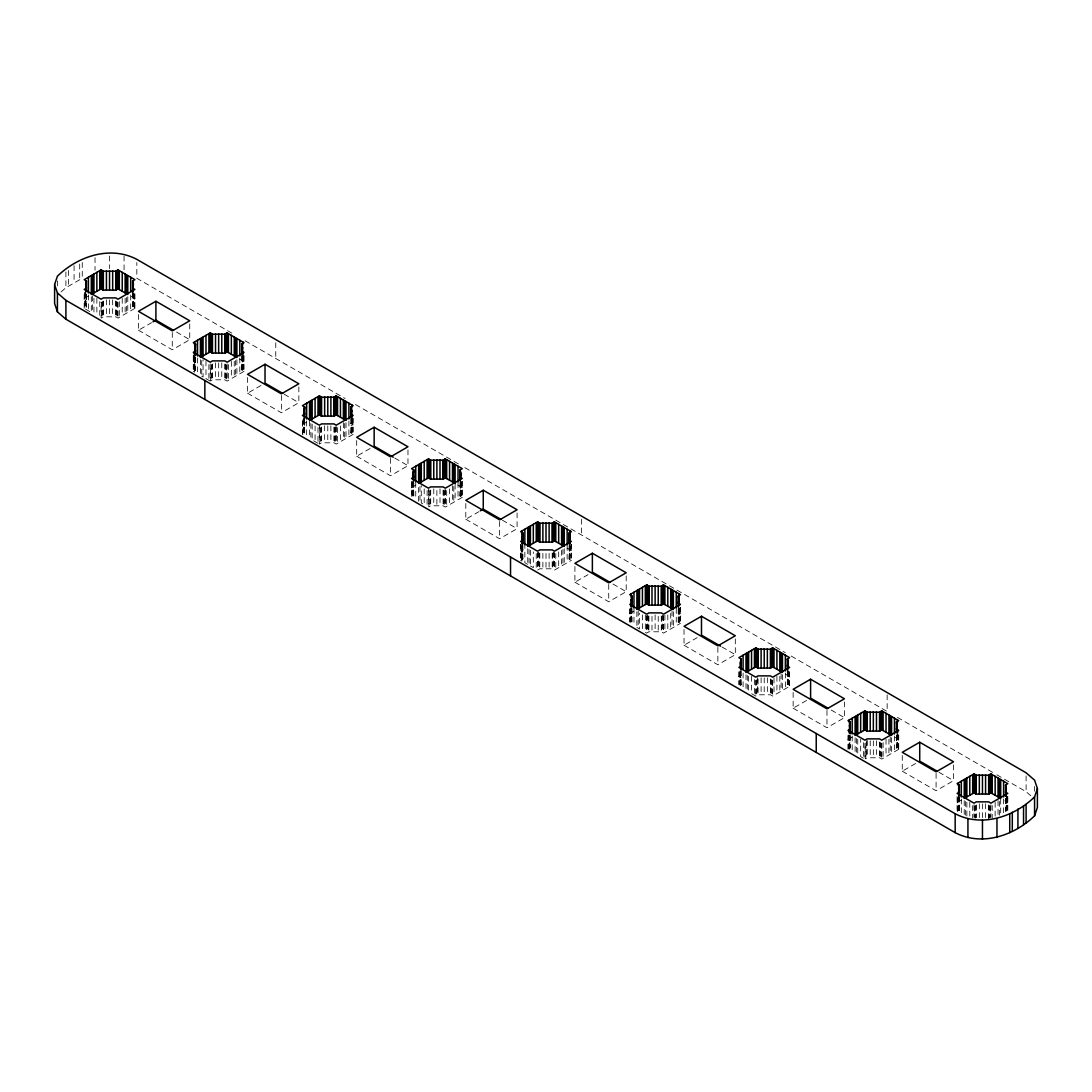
<?xml version="1.0" encoding="UTF-8"?>
<svg xmlns="http://www.w3.org/2000/svg" width="1092" height="1092" viewBox="0 0 1092 1092"><rect width="100%" height="100%" fill="white"/><g stroke="black" fill="none" stroke-linecap="round" stroke-linejoin="round"><path stroke-width="0.75" stroke-dasharray="5 3.75" d="M134.917 293.857L134.917 308.353L132.651 307.043L133.456 303.467L132.651 299.89L134.917 298.58L130.685 296.137M193.284 355.596L193.284 371.348L195.55 370.038L194.745 366.462L195.55 362.885L193.284 361.575L197.515 359.145M244.021 355.596L244.021 371.348L241.769 370.038L242.574 357.016M353.139 418.277L353.139 434.343L350.873 433.033L351.692 429.456L350.873 425.88L353.139 424.583L348.908 422.14M462.257 481.272L462.257 497.338L459.991 496.027L460.797 481.422M520.625 544.266L520.625 560.332L522.891 559.022L522.085 555.446L522.891 551.883L520.625 550.573L524.856 548.129M571.375 544.266L571.375 560.332L569.109 559.022L569.915 546M680.48 607.261L680.48 623.327L678.214 622.03L679.033 618.454L678.214 614.878L680.48 613.567L676.262 611.124M739.994 685.68L741.127 685.025L740.308 681.449L741.127 677.873L738.861 676.562L743.092 674.119M789.598 671.839L789.598 686.322L787.332 685.025L788.151 671.99M898.716 734.834L898.716 749.33L896.45 748.02L897.255 744.444L896.45 740.867L898.716 739.557L894.484 737.114M1007.479 796.464L1007.479 812.12L1005.568 811.015L1006.374 807.438L1005.568 803.862L1007.82 802.552L1003.603 800.108M61.056 291.933L65.902 287.715L82.269 278.269M88.397 296.137L84.18 298.58L86.432 299.89L85.626 303.467L86.432 307.043L84.18 308.353L84.18 292.287M134.917 308.353L118.004 318.113L115.738 316.803L103.344 316.803L101.092 318.113L101.092 302.361M138.452 314.482L138.452 330.234L151.556 322.686M138.452 330.234L172.277 349.768L189.735 339.694L189.735 323.942M244.021 371.348L227.109 381.108L224.856 379.798L212.462 379.798L210.551 380.903L210.551 365.151M247.57 377.477L247.57 393.229L265.028 383.155M247.57 393.229L281.395 412.762L298.853 402.689L298.853 386.937M306.634 422.14L302.402 424.583L304.668 425.88L303.849 429.456L304.668 433.033L302.757 434.138L302.757 418.386M353.139 434.343L336.227 444.103L333.961 442.792L321.58 442.792L319.314 444.103L319.314 426.781M356.688 440.486L356.688 456.238L374.147 446.15M356.688 456.238L390.513 475.757L407.971 465.683L407.971 449.931M415.738 485.135L411.52 487.578L413.786 488.875L412.967 492.451L413.786 496.027L411.875 497.133L411.875 481.381M462.257 497.338L445.345 507.098L443.079 505.801L430.698 505.801L428.787 506.893L428.787 489.571M465.806 503.48L465.806 519.232L478.897 511.67M465.806 519.232L499.631 538.752L517.089 528.678L517.089 512.926M536.227 553.576L536.227 569.341L537.537 570.092L539.803 568.795L552.197 568.795L554.463 570.092L571.375 560.332M574.911 566.475L574.911 582.227L588.015 574.665M574.911 582.227L608.735 601.76L626.194 591.673L626.194 575.921M633.974 611.124L629.743 613.567L632.009 614.878L631.203 618.454L632.009 622.03L630.876 622.672L630.876 608.503M645.331 615.001L645.331 632.336L646.655 633.101L648.921 631.79L661.302 631.79L663.567 633.101L680.48 623.327M684.029 629.47L684.029 645.222L697.119 637.66M684.029 645.222L717.853 664.755L735.312 654.668L735.312 638.916M751.542 676.317L751.542 693.652L755.773 696.095L758.039 694.785L770.42 694.785L772.686 696.095L789.598 686.322M793.147 692.465L793.147 708.217L809.145 698.976M793.147 708.217L826.972 727.75L844.43 717.662L844.43 701.91M852.197 737.114L847.979 739.557L850.231 740.867L849.426 744.444L850.231 748.02L847.979 749.33L847.979 735.148M898.716 749.33L881.804 759.09L879.538 757.78L867.144 757.78L865.246 758.885L865.246 743.133M902.265 755.459L902.265 771.211L919.723 761.138M902.265 771.211L936.09 790.744L953.548 780.671L953.548 764.905M961.315 800.108L957.083 802.552L959.349 803.862L958.544 807.438L959.349 811.015L957.438 812.12L957.438 796.464M231.886 333.156L136.828 278.269L136.828 262.517M245.058 340.759L345.181 398.566M355.514 404.531L458.886 464.209M464.796 467.622L785.257 652.634M791.168 656.046L887.154 711.465L887.154 694.143M897.392 717.376L995.385 773.955M996.846 774.801L1026.098 791.686L1030.944 795.904M239.803 359.145L244.021 361.575L241.769 362.885L242.574 366.462M458.026 485.135L462.257 487.578L459.991 488.875L460.797 492.451M567.144 548.129L571.375 550.573L569.109 551.883L569.915 555.446M785.366 674.119L789.598 676.562L787.332 677.873L788.151 681.449M176.508 332.05L189.735 339.694M284.152 394.198L298.853 402.689M394.731 458.039L407.971 465.683M502.375 520.188L517.089 528.678M612.967 584.029L626.194 591.673M722.071 647.024L735.312 654.668M831.189 710.032L844.43 717.662M938.833 772.181L953.548 780.671M193.284 371.348L194.608 372.113L194.608 356.088M201.747 376.221L203.071 376.986L203.071 359.664M317.99 443.338L312.175 439.98L312.175 422.659M520.625 560.332L521.949 561.097L521.949 545.345M530.412 565.984L533.319 567.663L533.319 551.91M636.882 627.45L639.516 628.978L639.516 613.226M1034.574 786.458L1034.574 791.181M1026.098 775.934L1026.098 791.686M1007.82 796.573L1007.82 812.325M1006.701 796.914L1006.701 811.67M1006.51 797.064L1006.51 811.506M1006.374 796.409L1006.169 809.24M1005.923 798.621L1005.923 811.219M1005.568 798.416L1005.568 811.015M1003.603 799.003L1003.603 814.769M1000.695 799.112L1000.695 814.864M999.371 801.446L999.371 815.628M998.047 800.641L998.047 814.809M995.14 802.32L995.14 816.488M992.232 805.568L992.232 818.167M990.908 804.763L990.908 817.362M990.553 806.128L990.553 817.157M989.775 805.678L989.775 818.277M988.997 805.227L988.997 817.826M988.656 805.022L988.656 820.774M985.571 803.794L985.571 817.976M982.459 803.917L982.459 818.099M979.333 803.794L979.333 817.976M976.262 805.022L976.262 817.621M975.907 805.227L975.907 817.826M975.129 805.678L975.129 818.277M974.351 806.128L974.351 817.157M973.996 804.763L973.996 817.362M972.685 805.568L972.685 818.167M969.778 802.32L969.778 816.488M966.87 802.211L966.87 816.393M965.546 801.446L965.546 815.628M964.222 800.682L964.222 814.864M961.315 799.003L961.315 813.185M959.349 796.832L959.349 811.015M958.994 797.037L958.994 811.219M958.749 796.641L958.749 809.24M958.544 796.409L958.407 811.506M958.216 796.914L958.216 811.67M957.083 796.573L957.083 812.325M936.09 773.409L936.09 790.744M898.361 734.943L898.361 749.126M897.583 733.906L897.583 748.675M897.392 734.07L897.392 750.081M897.051 733.633L897.051 746.246M896.805 735.612L896.805 748.225M896.45 735.421L896.45 748.02M894.484 736.008L894.484 751.76M891.577 737.687L891.577 753.439M890.253 736.882L890.253 754.203M888.929 739.216L888.929 754.968M886.022 739.325L886.022 756.647M883.114 742.574L883.114 758.326M881.804 743.338L881.804 759.09M881.449 743.133L881.449 758.885M880.671 742.683L880.671 758.435M879.893 742.232L879.893 757.984M879.538 742.028L879.538 757.78M876.466 740.799L876.466 758.135M873.341 740.922L873.341 758.244M870.228 740.799L870.228 758.135M867.144 740.458L867.144 757.78M866.802 740.663L866.802 757.984M866.024 742.683L866.024 758.435M864.891 743.338L864.891 759.09L860.66 756.647L860.66 739.325M863.567 742.574L863.567 758.326M857.752 739.216L857.752 754.968M856.428 738.451L856.428 754.203M855.104 737.687L855.104 753.439M852.197 736.008L852.197 750.19M850.231 735.421L850.231 748.02M849.89 735.612L849.89 748.225M849.426 734.984L849.631 746.246M849.289 735.639L849.289 750.081M849.112 735.489L849.112 748.675M848.334 735.039L848.334 749.126M826.972 710.414L826.972 727.75M789.243 671.949L789.243 686.117M788.465 670.911L788.465 685.68M788.274 671.075L788.274 687.086M787.946 671.771L787.946 683.251M787.687 671.048L787.687 685.23M787.332 670.843L787.332 685.025M785.366 673.013L785.366 688.765M782.459 674.692L782.459 690.444M781.135 673.887L781.135 691.209M779.824 676.221L779.824 691.973M776.917 676.317L776.917 693.652M774.01 677.995L774.01 695.331M772.686 680.343L772.686 696.095M772.331 680.139L772.331 695.891M771.553 679.688L771.553 695.44M770.775 679.238L770.775 694.99M770.42 679.033L770.42 694.785M767.348 677.804L767.348 695.14M764.223 677.927L764.223 695.249M761.11 677.804L761.11 695.14M758.039 679.033L758.039 694.785M757.684 677.654L757.684 694.99M756.906 679.688L756.906 695.44M756.128 680.139L756.128 695.891M755.773 680.343L755.773 696.095M754.449 679.579L754.449 695.331M748.634 676.221L748.634 691.973M747.31 675.457L747.31 691.209M746 674.692L746 690.444M743.092 673.013L743.092 687.196M741.127 670.843L741.127 685.025M740.772 671.048L740.772 685.23M740.513 671.771L740.513 683.251M740.308 671.99L740.308 681.449M739.994 670.911L740.185 687.086M739.216 671.949L739.216 684.548M738.861 671.839L738.861 684.752M717.853 647.419L717.853 664.755M680.125 607.37L680.125 623.122M679.347 608.503L679.347 622.672M679.156 608.08L679.156 624.092M678.828 608.776L678.828 620.242M678.569 608.053L678.569 622.222M678.214 608.572L678.214 622.03M676.262 608.449L676.262 625.771M673.355 611.697L673.355 627.45M672.03 610.878L672.03 628.214M670.706 613.226L670.706 628.978M667.799 614.905L667.799 630.657M664.892 615.001L664.892 632.336M663.567 615.765L663.567 633.101M663.213 615.56L663.213 632.896M662.434 615.11L662.434 632.445M661.656 616.243L661.656 631.995M661.302 616.038L661.302 631.79M658.23 616.379L658.23 632.145M655.118 614.933L655.118 632.254M651.992 616.379L651.992 632.145M648.921 616.038L648.921 631.79M648.566 616.243L648.566 631.995M647.788 615.11L647.788 632.445M647.01 615.56L647.01 632.896M646.655 615.765L646.655 633.101M642.424 614.905L642.424 630.657M638.206 610.878L638.206 628.214M636.882 611.697L636.882 625.88M633.974 608.449L633.974 625.771M632.009 608.572L632.009 622.03M631.654 608.053L631.654 622.222M631.394 608.776L631.394 620.242M631.067 608.08L631.067 624.092M630.098 608.954L630.098 623.122M629.743 608.845L629.743 621.758M608.735 584.425L608.735 601.76M581.463 519.219L581.463 534.984M571.02 544.376L571.02 560.128M570.051 545.345L570.051 561.097M569.71 545.782L569.71 557.248M569.464 545.372L569.464 559.227M569.109 545.577L569.109 559.022M567.144 545.44L567.144 562.776M564.236 548.703L564.236 564.455M562.912 549.467L562.912 565.219M561.588 550.231L561.588 565.984M558.681 551.91L558.681 567.663M555.773 553.576L555.773 569.341M554.463 552.77L554.463 570.092M554.108 552.566L554.108 569.901M553.33 552.115L553.33 569.451M552.552 553.248L552.552 569M552.197 553.043L552.197 568.795M549.112 553.385L549.112 569.137M546 553.508L546 569.26M542.888 553.385L542.888 569.137M539.803 553.043L539.803 568.795M539.448 553.248L539.448 569M538.67 552.115L538.67 569.451M537.892 552.566L537.892 569.901M537.537 552.77L537.537 570.092M530.412 550.231L530.412 564.4M529.088 549.467L529.088 565.219L524.856 562.776L524.856 545.44M527.764 548.703L527.764 564.455M522.891 545.577L522.891 559.022M522.536 545.372L522.536 559.227M522.29 545.782L522.29 557.248M522.085 546L522.085 555.446M521.758 545.509L521.758 559.677M520.98 544.376L520.98 560.128M499.631 521.43L499.631 538.752M461.902 481.381L461.902 497.133M461.124 481.927L461.124 496.683M460.933 482.091L460.933 498.102M460.606 481.203L460.606 494.253M460.346 482.063L460.346 496.232M459.991 482.582L459.991 496.027M458.026 482.446L458.026 499.781M455.118 484.125L455.118 501.46M453.794 486.472L453.794 502.224M452.484 485.653L452.484 502.989M449.576 488.902L449.576 504.668M446.669 490.581L446.669 506.333M445.345 489.776L445.345 507.098M444.99 489.571L444.99 506.893M444.212 490.69L444.212 506.442M443.434 490.24L443.434 506.005M443.079 490.049L443.079 505.801M440.008 488.82L440.008 506.142M436.882 490.513L436.882 506.265M433.77 488.82L433.77 506.142M430.698 490.049L430.698 505.801M430.344 490.24L430.344 506.005M429.565 490.69L429.565 506.442M428.433 489.776L428.433 507.098M427.108 490.581L427.108 506.333M424.201 488.902L424.201 504.668L421.294 502.989L421.294 485.653M419.97 486.472L419.97 502.224L418.645 501.46L418.645 484.125M415.738 482.446L415.738 499.781M413.786 482.582L413.786 496.027M413.431 482.063L413.431 496.232M413.172 481.203L413.172 494.253M412.967 481.422L412.844 498.102M412.653 481.927L412.653 496.683M411.52 481.272L411.52 497.338M390.513 458.435L390.513 475.757M352.784 418.386L352.784 434.138M352.006 418.932L352.006 433.688M351.692 418.427L351.815 435.107M351.488 418.659L351.488 431.258M351.228 419.055L351.228 433.237M350.873 418.85L350.873 433.033M348.908 421.034L348.908 436.786M346 422.713L346 438.465M344.69 423.464L344.69 439.23M343.366 422.659L343.366 439.98M340.458 425.907L340.458 441.659M337.551 427.586L337.551 443.338M336.227 426.781L336.227 444.103M335.872 426.576L335.872 443.898M335.094 427.695L335.094 443.448M334.316 427.245L334.316 442.997M333.961 427.04L333.961 442.792M330.89 425.825L330.89 443.147M327.777 425.935L327.777 443.27M324.652 425.825L324.652 443.147M321.58 427.04L321.58 442.792M321.225 427.245L321.225 442.997M320.447 427.695L320.447 443.448M319.669 426.576L319.669 443.898M317.99 427.586L317.99 441.769M315.083 425.907L315.083 441.659M310.865 423.464L310.865 437.646M309.541 421.13L309.541 438.465M306.634 421.034L306.634 435.203M304.668 420.434L304.668 433.033M304.313 419.055L304.313 433.237M304.054 418.659L304.054 431.258M303.849 418.427L303.726 435.107L302.402 434.343L302.402 418.277M303.535 418.932L303.535 433.688M281.395 395.44L281.395 412.762M275.771 342.738L275.771 358.49M243.666 355.487L243.666 371.143M242.888 355.937L242.888 370.693M242.711 356.088L242.711 372.113M242.369 355.664L242.369 368.263M242.11 356.06L242.11 370.243M241.769 355.856L241.769 370.038M239.803 358.026L239.803 373.792M236.896 359.705L236.896 375.471M235.572 360.469L235.572 376.221M234.248 361.234L234.248 376.986M231.34 361.343L231.34 378.665M228.433 364.592L228.433 380.344M227.109 363.786L227.109 381.108M226.754 365.151L226.754 380.903M225.976 364.701L225.976 380.453M225.198 364.25L225.198 380.002M224.856 364.046L224.856 379.798M221.772 362.831L221.772 380.152M218.659 362.94L218.659 380.275M215.534 362.831L215.534 380.152M212.462 364.046L212.462 379.798M212.107 364.25L212.107 380.002M211.329 364.701L211.329 380.453M210.196 363.786L210.196 381.108L205.978 378.665L205.978 361.343M208.886 364.592L208.886 380.344M201.747 360.469L201.747 374.652M200.423 359.705L200.423 373.887M197.515 358.026L197.515 372.208M195.55 357.439L195.55 370.038M195.195 357.644L195.195 370.243M194.949 355.664L194.949 368.263M194.745 357.016L194.745 366.462M194.417 355.937L194.417 370.693M193.639 355.487L193.639 371.143M172.277 332.446L172.277 349.768M134.562 293.966L134.562 308.149M133.784 292.929L133.784 307.698M133.593 293.093L133.593 309.104M133.251 293.789L133.251 305.269M133.006 293.065L133.006 307.248M132.651 292.861L132.651 307.043M130.685 295.031L130.685 310.783M127.778 296.71L127.778 312.462M126.454 297.474L126.454 313.227M125.13 298.239L125.13 313.991M124.065 256.047L124.065 270.229M122.222 298.348L122.222 315.67M119.315 301.597L119.315 317.349M118.004 302.361L118.004 318.113M117.649 302.156L117.649 317.909M116.871 301.706L116.871 317.458M116.093 301.255L116.093 317.008M115.738 301.051L115.738 316.803M112.667 299.822L112.667 317.158M109.541 255.992L109.541 268.591M109.541 299.945L109.541 317.281M106.429 299.822L106.429 317.158M103.344 301.051L103.344 316.803M103.003 301.255L103.003 317.008M102.225 301.706L102.225 317.458M101.447 302.156L101.447 317.909M99.768 301.597L99.768 317.349M96.86 298.348L96.86 315.67M95.031 257.616L95.031 270.229M93.953 298.239L93.953 313.991M92.629 295.905L92.629 313.227M91.305 296.71L91.305 312.462L85.49 309.104L85.49 291.523M88.397 295.031L88.397 310.783M86.432 294.444L86.432 307.043M86.077 294.649L86.077 307.248M85.831 292.219L85.831 305.269M85.299 291.359L85.299 307.698M84.521 292.397L84.521 308.149M82.269 262.517L82.269 276.685M79.702 263.991L79.702 279.743M74.079 265.656L74.079 282.992M68.455 270.488L68.455 286.24M65.902 271.963L65.902 287.715M57.426 280.903L57.426 288.779"/><path stroke-width="1.5" d="M86.432 280.985L85.626 284.562L86.432 288.138L84.18 289.448L101.092 299.208L103.344 297.898L115.738 297.898L118.004 299.208L134.917 289.448L132.651 288.138L133.456 284.562L132.651 280.985L134.917 279.675L118.004 269.915L115.738 271.226L103.344 271.226L101.092 269.915L84.18 279.675L86.432 280.985L86.432 291.291M194.745 350.709L195.55 343.98L193.284 342.67L210.196 332.91L212.462 334.22L224.856 334.22L227.109 332.91L244.021 342.67L241.769 343.98L241.769 355.009M241.769 343.98L242.574 347.556L241.769 351.133L244.021 352.443L227.109 362.203L224.856 360.892L212.462 360.892L210.196 362.203L193.284 352.443L195.55 351.133L194.745 347.556M303.849 413.704L304.668 406.975L302.402 405.678L319.314 395.905L321.58 397.215L333.961 397.215L336.227 395.905L353.139 405.678L350.873 406.975L350.873 418.004M350.873 406.975L351.692 410.551L350.873 414.127L353.139 415.438L336.227 425.197L333.961 423.901L321.58 423.901L319.314 425.197L302.402 415.438L304.668 414.127L303.849 410.551M412.967 476.699L413.786 469.97L411.52 468.673L428.433 458.899L430.698 460.21L443.079 460.21L445.345 458.899L462.257 468.673L459.991 469.97L459.991 480.999M459.991 469.97L460.797 473.546L459.991 477.122L462.257 478.433L445.345 488.192L443.079 486.895L430.698 486.895L428.433 488.192L411.52 478.433L413.786 477.122L412.967 473.546M522.085 539.694L522.891 532.978L520.625 531.668L537.537 521.908L539.803 523.205L552.197 523.205L554.463 521.908L571.375 531.668L569.109 532.978L569.109 543.993M569.109 532.978L569.915 536.554L569.109 540.117L571.375 541.427L554.463 551.201L552.197 549.89L539.803 549.89L537.537 551.201L520.625 541.427L522.891 540.117L522.085 536.554M631.203 602.688L632.009 595.973L629.743 594.662L646.655 584.903L648.921 586.199L661.302 586.199L663.567 584.903L680.48 594.662L678.214 595.973L678.214 607.002M678.214 595.973L679.033 599.549L678.214 603.125L680.48 604.422L663.567 614.195L661.302 612.885L648.921 612.885L646.655 614.195L629.743 604.422L632.009 603.125L631.203 599.549M740.308 665.697L741.127 658.967L738.861 657.657L755.773 647.897L758.039 649.208L770.42 649.208L772.686 647.897L789.598 657.657L787.332 658.967L787.332 669.997M787.332 658.967L788.151 662.544L787.332 666.12L789.598 667.417L772.686 677.19L770.42 675.88L758.039 675.88L755.773 677.19L738.861 667.417L741.127 666.12L740.308 662.544M850.231 721.962L849.426 725.538L850.231 729.115L847.979 730.425L864.891 740.185L867.144 738.874L879.538 738.874L881.804 740.185L898.716 730.425L896.45 729.115L897.255 725.538L896.45 721.962L898.716 720.652L881.804 710.892L879.538 712.202L867.144 712.202L864.891 710.892L847.979 720.652L850.231 721.962L850.231 733.838M958.544 791.686L959.349 784.957L957.083 783.647L973.996 773.887L976.262 775.197L988.656 775.197L990.908 773.887L1007.82 783.647L1005.568 784.957L1005.568 795.986M54.6 284.562L57.426 276.18C77.873 256.292 110.169 245.345 136.828 259.364L1026.098 772.781L1034.574 780.152L1037.4 788.533L1037.4 807.438L1034.574 815.82C1014.127 835.708 981.831 846.655 955.172 832.636L65.902 319.219L57.426 311.848L54.6 303.467L54.6 284.562L57.426 292.943L57.426 311.848M1034.574 815.82L1034.574 796.914L1037.4 788.533M57.426 292.943L65.902 300.314L955.172 813.731C981.831 827.75 1014.127 816.802 1034.574 796.914M127.778 275.566L127.778 294.458L118.004 288.82L115.738 290.131L103.344 290.131L101.092 288.82L91.305 294.458L91.305 275.566M155.91 301.255L138.452 311.329L172.277 330.862L189.735 320.789L155.91 301.255L155.91 320.161L173.56 330.344M153.003 321.84L155.91 320.161M236.896 338.561L236.896 357.466L227.109 351.815L224.856 353.125L212.462 353.125L210.196 351.815L200.423 357.466L200.423 338.561M265.028 364.25L247.57 374.338L281.395 393.857L298.853 383.783L265.028 364.25L265.028 383.155L282.678 393.352M346 401.556L346 420.461L336.227 414.81L333.961 416.12L321.58 416.12L319.314 414.81L309.541 420.461L309.541 401.556M374.147 427.245L356.688 437.332L390.513 456.852L407.971 446.778L374.147 427.245L374.147 446.15L393.27 457.193M455.118 464.55L455.118 483.456L445.345 477.805L443.079 479.115L430.698 479.115L428.433 477.805L418.645 483.456L418.645 464.55M483.265 490.24L465.806 500.327L499.631 519.86L517.089 509.773L483.265 490.24L483.265 509.145L500.914 519.342M480.343 510.824L483.265 509.145M564.236 527.545L564.236 546.45L554.463 540.799L552.197 542.11L539.803 542.11L537.537 540.799L527.764 546.45L527.764 527.545M592.369 553.248L574.911 563.322L608.735 582.855L626.194 572.768L592.369 553.248L592.369 572.14L610.019 582.336M673.355 590.54L673.355 609.445L663.567 603.808L661.302 605.105L648.921 605.105L646.655 603.808L636.882 609.445L636.882 590.54M701.487 616.243L684.029 626.317L717.853 645.85L735.312 635.762L701.487 616.243L701.487 635.148L720.611 646.177M782.459 653.535L782.459 672.44L772.686 666.803L770.42 668.099L758.039 668.099L755.773 666.803L746 672.44L746 653.535M810.605 679.238L793.147 689.311L826.972 708.844L844.43 698.771L810.605 679.238L810.605 698.143L828.255 708.326M891.577 716.529L891.577 735.435L881.804 729.797L879.538 731.108L867.144 731.108L864.891 729.797L855.104 735.435L855.104 716.529M919.723 742.232L902.265 752.306L936.09 771.839L953.548 761.766L919.723 742.232L919.723 761.138L937.359 771.321M1000.695 779.538L1000.695 798.443L990.908 792.792L988.656 794.102L976.262 794.102L973.996 792.792L964.222 798.443L964.222 779.538M1005.568 784.957L1006.374 788.533L1005.568 792.109L1007.82 793.42L990.908 803.18L988.656 801.869L976.262 801.869L973.996 803.18L957.083 793.42L959.349 792.109L958.544 788.533M1026.098 804.285L1026.098 823.191M1023.545 805.759L1023.545 824.665M1017.921 809.008L1017.921 827.913M1012.298 812.257L1012.298 831.162M1009.731 813.731L1009.731 832.636M1006.169 786.731L1006.169 796.191M1005.923 784.752L1005.923 795.781M1003.603 781.217L1003.603 796.969M999.371 778.773L999.371 797.679M998.047 778.009L998.047 796.914M996.969 818.618L996.969 837.523M995.14 776.33L995.14 795.235M992.232 774.651L992.232 793.556M990.908 773.887L990.908 792.792M990.553 774.091L990.553 792.997M989.775 774.542L989.775 793.447M988.997 774.992L988.997 793.898M988.656 775.197L988.656 794.102M985.571 774.842L985.571 793.747M982.459 774.719L982.459 793.625M982.459 820.256L982.459 839.161M979.333 774.842L979.333 793.747M976.262 775.197L976.262 794.102M975.907 774.992L975.907 793.898M975.129 774.542L975.129 793.447M974.351 774.091L974.351 792.997M973.996 773.887L973.996 792.792M972.685 774.651L972.685 793.556M969.778 776.33L969.778 795.235M967.935 818.618L967.935 837.523M966.87 778.009L966.87 796.914M965.546 778.773L965.546 797.679M961.315 781.217L961.315 796.969M959.349 784.957L959.349 795.986M958.994 792.314L958.994 795.467M958.749 786.731L958.749 791.454M958.407 782.896L958.407 786.035M955.172 813.731L955.172 832.636M897.583 729.77L897.583 732.923M897.392 719.887L897.392 723.041M897.051 723.737L897.051 732.063M896.805 721.757L896.805 732.787M896.45 721.962L896.45 732.268M894.484 718.208L894.484 733.974M890.253 715.779L890.253 734.684M888.929 715.014L888.929 733.92M886.022 713.335L886.022 732.241M883.114 711.656L883.114 730.562M881.804 710.892L881.804 729.797M881.449 711.097L881.449 730.002M880.671 711.547L880.671 730.452M879.893 711.998L879.893 730.903M879.538 712.202L879.538 731.108M876.466 711.847L876.466 730.753M873.341 711.725L873.341 730.63M870.228 711.847L870.228 730.753M867.144 712.202L867.144 731.108M866.802 711.998L866.802 730.903M866.024 711.547L866.024 730.452M865.246 711.097L865.246 730.002M864.891 710.892L864.891 729.797M863.567 711.656L863.567 730.562M860.66 713.335L860.66 732.241M857.752 715.014L857.752 733.92M856.428 715.779L856.428 734.684M852.197 718.208L852.197 733.974M849.89 729.319L849.89 732.473M849.631 723.737L849.426 728.692M849.289 719.887L849.289 723.041M849.112 729.77L849.112 732.923M816.229 733.51L816.229 752.415M788.151 662.544L788.151 665.697M787.946 660.742L787.946 665.465M787.687 658.763L787.687 669.792M785.366 655.214L785.366 670.966M781.135 652.77L781.135 671.676M779.824 652.02L779.824 670.911M776.917 650.341L776.917 669.246M774.01 648.662L774.01 667.567M772.686 647.897L772.686 666.803M772.331 648.102L772.331 667.007M771.553 648.552L771.553 667.458M770.775 649.003L770.775 667.894M770.42 649.208L770.42 668.099M767.348 648.853L767.348 667.758M764.223 648.73L764.223 667.635M761.11 648.853L761.11 667.758M758.039 649.208L758.039 668.099M757.684 649.003L757.684 667.894M756.906 648.552L756.906 667.458M756.128 648.102L756.128 667.007M755.773 647.897L755.773 666.803M754.449 648.662L754.449 667.567M751.542 650.341L751.542 669.246M748.634 652.02L748.634 670.911M747.31 652.77L747.31 671.676M743.092 655.214L743.092 669.396M741.127 658.967L741.127 669.997M740.772 666.325L740.772 669.478M740.513 660.742L740.513 665.465M679.156 593.898L679.156 597.051M679.033 599.549L679.033 602.688M678.828 597.747L678.828 602.47M678.569 595.768L678.569 606.797M676.262 592.219L676.262 607.971M672.03 589.776L672.03 608.681M670.706 589.011L670.706 607.916M667.799 587.332L667.799 606.237M664.892 585.667L664.892 604.558M663.567 584.903L663.567 603.808M663.213 585.107L663.213 604.013M662.434 585.558L662.434 604.449M661.656 585.995L661.656 604.9M661.302 586.199L661.302 605.105M658.23 585.858L658.23 604.763M655.118 585.735L655.118 604.64M651.992 585.858L651.992 604.763M648.921 586.199L648.921 605.105M648.566 585.995L648.566 604.9M647.788 585.558L647.788 604.449M647.01 585.107L647.01 604.013M646.655 584.903L646.655 603.808M645.331 585.667L645.331 604.558M642.424 587.332L642.424 606.237M639.516 589.011L639.516 607.916M638.206 589.776L638.206 608.681M633.974 592.219L633.974 607.971M632.009 595.973L632.009 607.002M631.654 603.33L631.654 606.47M631.394 597.747L631.394 604.04M631.067 593.898L631.067 597.051M630.876 603.767L630.876 606.92M570.051 530.903L570.051 534.056M570.242 540.772L570.242 543.925M569.915 536.554L569.915 539.694M569.71 534.752L569.71 539.475M569.464 532.773L569.464 543.802M567.144 529.224L567.144 544.976M562.912 526.781L562.912 545.686M561.588 526.016L561.588 544.922M558.681 524.337L558.681 543.243M555.773 522.659L555.773 541.564M554.463 521.908L554.463 540.799M554.108 522.099L554.108 541.004M553.33 522.549L553.33 541.455M552.552 523L552.552 541.905M552.197 523.205L552.197 542.11M549.112 522.863L549.112 541.755M546 522.74L546 541.646M542.888 522.863L542.888 541.755M539.803 523.205L539.803 542.11M539.448 523L539.448 541.905M538.67 522.549L538.67 541.455M537.892 522.099L537.892 541.004M537.537 521.908L537.537 540.799M536.227 522.659L536.227 541.564M533.319 524.337L533.319 543.243M530.412 526.016L530.412 544.922M529.088 526.781L529.088 545.686M524.856 529.224L524.856 544.976M522.891 532.978L522.891 543.993M522.536 532.773L522.536 543.802M522.29 534.752L522.29 539.475M521.949 530.903L521.949 534.056M521.758 540.772L521.758 543.925M510.537 557.016L510.537 575.921M460.797 473.546L460.797 476.699M460.606 471.758L460.606 476.481M460.346 477.327L460.346 480.48M458.026 466.229L458.026 481.982M453.794 463.786L453.794 482.691M452.484 463.022L452.484 481.927M449.576 461.343L449.576 480.248M446.669 459.664L446.669 478.569M445.345 458.899L445.345 477.805M444.99 459.104L444.99 478.009M444.212 459.555L444.212 478.46M443.434 460.005L443.434 478.91M443.079 460.21L443.079 479.115M440.008 459.855L440.008 478.76M436.882 459.746L436.882 478.651M433.77 459.855L433.77 478.76M430.698 460.21L430.698 479.115M430.344 460.005L430.344 478.91M429.565 459.555L429.565 478.46M428.787 459.104L428.787 478.009M428.433 458.899L428.433 477.805M427.108 459.664L427.108 478.569M424.201 461.343L424.201 480.248M421.294 463.022L421.294 481.927M419.97 463.786L419.97 482.691M415.738 466.229L415.738 481.982M413.786 469.97L413.786 480.999M413.431 469.778L413.431 480.794M413.172 471.758L413.172 476.481M352.006 414.783L352.006 417.936M351.815 404.914L351.815 408.067M351.692 410.551L351.692 413.704M351.488 408.749L351.488 415.056M351.228 414.332L351.228 417.485M348.908 403.235L348.908 418.987M344.69 400.791L344.69 419.697M343.366 400.027L343.366 418.932M340.458 398.348L340.458 417.253M337.551 396.669L337.551 415.574M336.227 395.905L336.227 414.81M335.872 396.109L335.872 415.015M335.094 396.56L335.094 415.465M334.316 397.01L334.316 415.916M333.961 397.215L333.961 416.12M330.89 396.86L330.89 415.765M327.777 396.751L327.777 415.656M324.652 396.86L324.652 415.765M321.58 397.215L321.58 416.12M321.225 397.01L321.225 415.916M320.447 396.56L320.447 415.465M319.669 396.109L319.669 415.015M319.314 395.905L319.314 414.81M317.99 396.669L317.99 415.574M315.083 398.348L315.083 417.253M312.175 400.027L312.175 418.932M310.865 400.791L310.865 419.697M306.634 403.235L306.634 418.987M304.668 406.975L304.668 418.004M304.313 406.77L304.313 417.799M304.054 408.749L304.054 413.486M242.888 351.788L242.888 354.941M242.711 341.919L242.711 345.058M242.574 347.556L242.574 350.709M242.369 345.755L242.369 350.491M242.11 351.337L242.11 354.49M239.803 340.24L239.803 355.992M235.572 337.797L235.572 356.702M234.248 337.032L234.248 355.937M231.34 335.353L231.34 354.258M228.433 333.674L228.433 352.579M227.109 332.91L227.109 351.815M226.754 333.115L226.754 352.02M225.976 333.565L225.976 352.47M225.198 334.015L225.198 352.921M224.856 334.22L224.856 353.125M221.772 333.865L221.772 352.771M218.659 333.756L218.659 352.648M215.534 333.865L215.534 352.771M212.462 334.22L212.462 353.125M212.107 334.015L212.107 352.921M211.329 333.565L211.329 352.47M210.551 333.115L210.551 352.02M210.196 332.91L210.196 351.815M208.886 333.674L208.886 352.579M205.978 335.353L205.978 354.258M204.846 380.535L204.846 399.44M203.071 337.032L203.071 355.937M201.747 337.797L201.747 356.702M197.515 340.24L197.515 355.992M195.55 343.98L195.55 355.009M195.195 343.775L195.195 354.804M194.949 345.755L194.949 354.081M194.608 341.919L194.608 345.058M194.417 351.788L194.417 354.941M133.251 282.76L133.251 289.517M133.006 288.343L133.006 291.496M132.651 280.985L132.651 292.861M130.685 277.231L130.685 291.414M126.454 274.802L126.454 293.707M125.13 274.037L125.13 292.943M122.222 272.358L122.222 291.264M119.315 270.68L119.315 289.585M118.004 269.915L118.004 288.82M117.649 270.12L117.649 289.025M116.871 270.57L116.871 289.476M116.093 271.021L116.093 289.926M115.738 271.226L115.738 290.131M112.667 270.871L112.667 289.776M109.541 270.748L109.541 289.653M106.429 270.871L106.429 289.776M103.344 271.226L103.344 290.131M103.003 271.021L103.003 289.926M102.225 270.57L102.225 289.476M101.447 270.12L101.447 289.025M101.092 269.915L101.092 288.82M99.768 270.68L99.768 289.585M96.86 272.358L96.86 291.264M93.953 274.037L93.953 292.943M92.629 274.802L92.629 293.707M88.397 277.231L88.397 292.997M86.077 280.78L86.077 291.496M85.831 282.76L85.831 291.086M65.902 300.314L65.902 319.219"/></g></svg>
